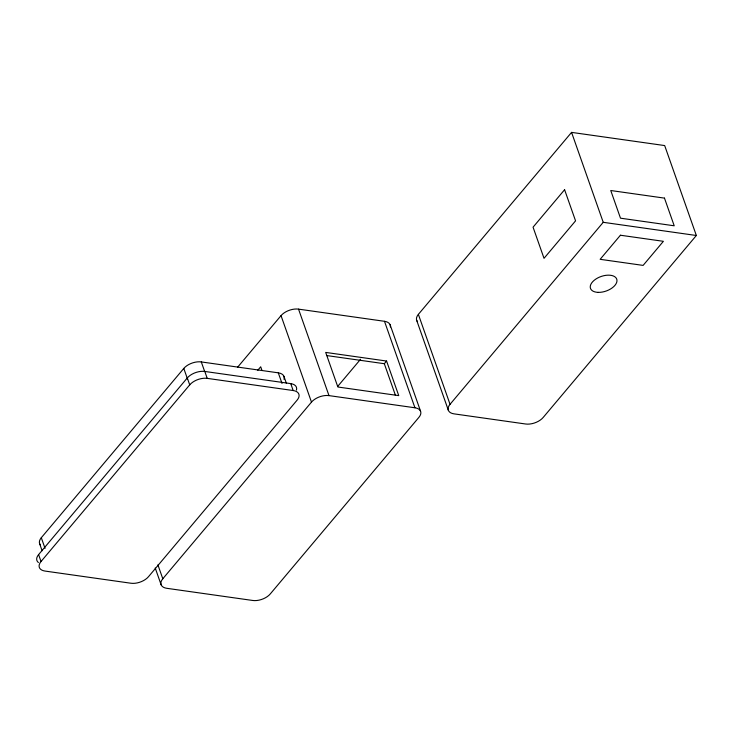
<?xml version="1.0" encoding="UTF-8"?>
<svg xmlns="http://www.w3.org/2000/svg" width="733" height="733" viewBox="0 0 733 733"><rect width="100%" height="100%" fill="white"/><g stroke="black" fill="none" stroke-linecap="round" stroke-linejoin="round"><path stroke-width="1.1" d="M40.517 545.123A13.212 7.312 -19.4 0 1 41.305 537.71L183.791 368.433A13.212 7.312 -19.4 0 1 201.291 361.928L278.283 372.831A13.212 7.312 -19.4 0 1 284.01 379.318M38.4 562.55A13.212 7.312 -19.4 0 1 38.602 554.597L187.291 377.953A13.212 7.312 -19.4 0 1 204.791 371.448L290.744 383.616A13.212 7.312 -19.4 0 1 296.462 390.103M41.03 561.515L189.719 384.871A13.212 7.312 -19.4 0 1 207.228 378.365L293.173 390.533A13.212 7.312 -19.4 0 1 297.158 400.09L148.469 576.724A13.212 7.312 -19.4 0 1 130.969 583.239L45.015 571.062A13.212 7.312 -19.4 0 1 41.03 561.515L38.602 554.597M237.602 367.233L281.032 315.639A13.212 7.312 -19.4 0 1 298.533 309.134L384.486 321.301A13.212 7.312 -19.4 0 1 390.377 326.991M257.769 370.266L260.701 366.784L261.837 370M162.799 578.758L311.488 402.115A13.212 7.312 -19.4 0 1 328.989 395.609L414.942 407.777A13.212 7.312 -19.4 0 1 418.928 417.324L270.239 593.968A13.212 7.312 -19.4 0 1 252.738 600.474L166.785 588.306A13.212 7.312 -19.4 0 1 162.799 578.758L157.907 564.877M337.766 386.328L360.572 359.243M418.369 314.375L571.566 132.38L664.675 145.565L696.35 235.495L543.153 417.489A13.212 7.312 -19.4 0 1 525.653 424.004L454.029 413.861A13.212 7.312 -19.4 0 1 450.044 404.304L418.369 314.375A13.212 7.312 -19.4 0 0 417.581 321.787M326.817 355.569L384.321 363.715L386.575 361.039L398.752 395.628L337.867 387.006L325.69 352.417L386.575 361.039M450.044 404.304L603.232 222.31L696.35 235.495M571.566 132.38L603.232 222.31M416.738 320.495L448.413 410.434M390.103 324.728L420.559 411.204M384.486 321.301L414.942 407.777M384.321 363.715L395.389 395.16M298.533 309.134L328.989 395.609M281.032 315.639L311.488 402.115M290.744 383.616L293.173 390.533M283.909 376.258L286.337 383.176M278.283 372.831L282.04 383.469M204.791 371.448L207.228 378.365M201.291 361.928L204.672 371.503M187.291 377.953L189.719 384.871M183.791 368.433L187.538 379.08M155.222 568.011L161.168 584.879M41.305 537.71L45.052 548.357M39.674 543.831L42.111 550.749M564.593 189.719L533.056 227.184L544.023 258.318L575.561 220.853L564.593 189.719M620.42 235.229L600.144 259.317L643.116 265.401L663.392 241.313L620.42 235.229M664.474 198.121L610.754 190.516L620.494 218.187L674.213 225.791L664.474 198.121M598.21 292.375A13.927 7.706 -19.4 0 0 616.911 279.777A13.927 7.706 -19.4 0 0 595.7 279.163A13.927 7.706 -19.4 0 0 598.21 292.375"/></g></svg>
